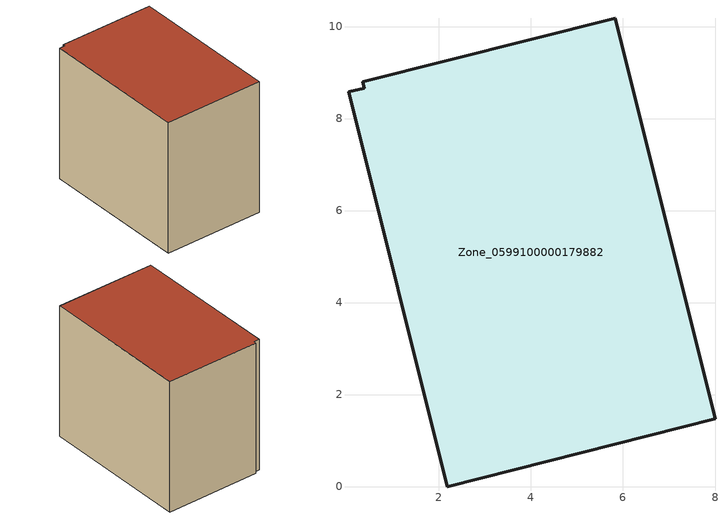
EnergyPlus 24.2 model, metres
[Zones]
Zone_0599100000179882
 floor ground (C_G): 0.03,8.58 0.37,8.66 0.34,8.8 5.83,10.18 8,1.47 2.18,0 z0
 wall outside (C_F): 8,1.47 5.83,10.18 0.34,8.8 0.37,8.66 0.03,8.58 2.18,0 8,1.47 z0:8.01
 roof outside (C_R): 0.37,8.66 0.03,8.58 2.18,0 8,1.47 5.83,10.18 0.34,8.8 z8.01
[BUILDING]
Pand.0599100000179882: North Axis=0; Terrain=City; Loads Convergence Tolerance Value=0.04; Temperature Convergence Tolerance Value=0.4; Solar Distribution=FullExterior; Maximum Number of Warmup Days=25; Minimum Number of Warmup Days=1
[Site:Location]
Rotterdam.The.Hague.AP_ZH_NLD Design_Conditions: Latitude=51.96; Longitude=4.45; Time Zone=1; Elevation=-4.5
[SITE:GROUNDTEMPERATURE:BUILDINGSURFACE]
18, 18, 18, 18, 18, 18, 18, 18, 18, 18, 18, 18
[MATERIAL] Thermal Absorptance=0.9; Solar Absorptance=0.7; Visible Absorptance=0.7
Name | Roughness | Thickness | Conductivity | Density | Specific Heat
G.TI.1965-1974 | MediumSmooth | 0.15 | 0.882353 | 540 | 1210
F.TI.1965-1974 | Rough | 0.3 | 0.697674 | 1920 | 840
R.TI.1965-1974 | MediumRough | 0.2 | 0.232558 | 1500 | 1000
[CONSTRUCTION]
C_G: G.TI.1965-1974
C_F: F.TI.1965-1974
C_R: R.TI.1965-1974
[ZONE]
Zone_0599100000179882: Type=1; Multiplier=1; Ceiling Height=Autocalculate; Volume=Autocalculate; Floor Area=autocalculate; Part of Total Floor Area=Yes
[ZONEINFILTRATION:DESIGNFLOWRATE]
Infil_Zone_0599100000179882: Zone or ZoneList or Space or SpaceList=Zone_0599100000179882; Schedule=AlwaysOn; Design Flow Rate Calculation Method=Flow/Area; Flow Rate per Floor Area=0.003; Constant Term Coefficient=1; Temperature Term Coefficient=0; Velocity Term Coefficient=0; Velocity Squared Term Coefficient=0
[HVACTEMPLATE:ZONE:IDEALLOADSAIRSYSTEM]
Zone_0599100000179882: Maximum Heating Supply Air Temperature=50; Minimum Cooling Supply Air Temperature=13; Maximum Heating Supply Air Humidity Ratio=0.0156; Minimum Cooling Supply Air Humidity Ratio=0.0077; Heating Limit=NoLimit; Cooling Limit=NoLimit; Dehumidification Control Type=ConstantSensibleHeatRatio; Cooling Sensible Heat Ratio=0.7; Dehumidification Setpoint=60; Humidification Control Type=None; Humidification Setpoint=30; Outdoor Air Method=None; Outdoor Air Flow Rate per Person=0.00944; Outdoor Air Flow Rate per Zone Floor Area=0; Outdoor Air Flow Rate per Zone=0; Demand Controlled Ventilation Type=None; Outdoor Air Economizer Type=NoEconomizer; Heat Recovery Type=None; Sensible Heat Recovery Effectiveness=0.7; Latent Heat Recovery Effectiveness=0.65
[ZONECONTROL:THERMOSTAT]
ThermostatControl_Zone_0599100000179882: Zone or ZoneList=Zone_0599100000179882; Control Type Schedule=DualSetpointControlType; Control 1=Thermostat_Zone_0599100000179882; Temperature Difference Between Cutout And Setpoint=0
[THERMOSTATSETPOINT:DUALSETPOINT]
Thermostat_Zone_0599100000179882: Heating Setpoint Temperature Schedule=HeatingSetpoint_Zone_0599100000179882; Cooling Setpoint Temperature Schedule=CoolingSetpoint_Zone_0599100000179882
[SCHEDULE:COMPACT]
HeatingSetpoint_Zone_0599100000179882: Through: 12/31, For: AllDays, Until: 24:00, 21
CoolingSetpoint_Zone_0599100000179882: Through: 12/31, For: AllDays, Until: 24:00, 24
DualSetpointControlType: Through: 12/31, For: AllDays, Until: 24:00, 4
AlwaysOn: Through: 12/31, For: AllDays, Until: 24:00, 1
